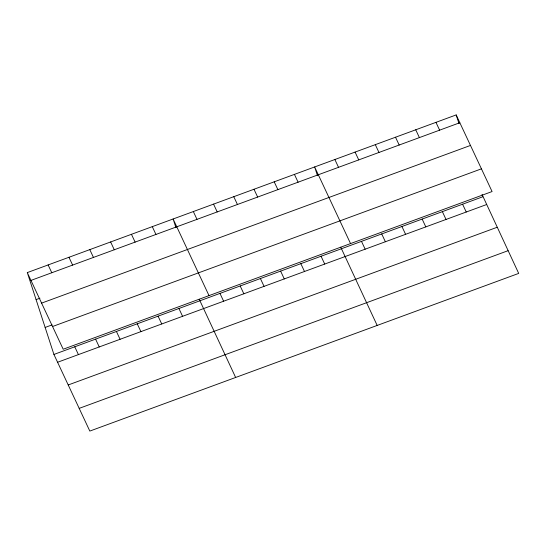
<?xml version="1.0" encoding="UTF-8"?>
<svg xmlns="http://www.w3.org/2000/svg" width="546" height="546" viewBox="0 0 546 546"><rect width="100%" height="100%" fill="white"/><g stroke="black" fill="none" stroke-linecap="round" stroke-linejoin="round"><path stroke-width="0.82" d="M27.3 272.597L456.176 114.919L492.076 191.55L63.193 349.228L27.3 272.597L53.924 354.45L89.824 431.081L518.7 273.403L482.029 194.39M30.958 280.405L459.834 122.727M36.084 299.611L39.947 298.191M41.598 303.119L470.475 145.441M45.141 327.443L52.082 324.89M52.559 326.515L481.435 168.837M53.924 354.45L482.807 196.772M57.583 362.264L486.466 204.586M68.223 384.971L497.099 227.293M79.184 408.374L508.06 250.696M435.961 122.352L439.619 130.16M462.585 204.211L466.243 212.019M415.738 129.784L419.396 137.599M442.369 211.643L446.027 219.451M395.522 137.217L399.181 145.031M422.147 219.076L425.805 226.883M375.307 144.649L378.965 152.464M401.931 226.508L405.589 234.316M355.084 152.088L358.742 159.896M381.715 233.941L385.374 241.755M334.869 159.521L338.527 167.329M361.493 241.373L365.151 249.188M350.546 243.584L314.646 166.953L317.492 175.689M377.17 325.436L340.759 247.222M294.43 174.386L298.089 182.193M321.055 256.245L324.713 264.052M274.208 181.818L277.873 189.633M300.839 263.677L304.497 271.485M253.992 189.25L257.651 197.065M280.617 271.109L284.275 278.917M233.777 196.69L237.435 204.497M260.401 278.542L264.059 286.35M213.554 204.122L217.212 211.93M240.185 285.974L243.844 293.789M193.339 211.555L196.997 219.362M219.963 293.407L223.621 301.221M209.016 295.618L173.116 218.987L175.962 227.723M235.64 377.47L199.229 299.256M152.286 226.645L155.944 234.452M178.917 308.504L182.576 316.311M131.456 234.302L135.115 242.117M158.081 316.161L161.739 323.969M110.626 241.96L114.285 249.775M137.251 323.819L140.909 331.627M89.797 249.624L93.455 257.432M116.421 331.477L120.079 339.284M68.96 257.282L72.618 265.09M95.591 339.134L99.249 346.949M48.13 264.94L51.788 272.747M74.761 346.792L78.419 354.607M456.176 114.919L459.022 123.655"/></g></svg>
